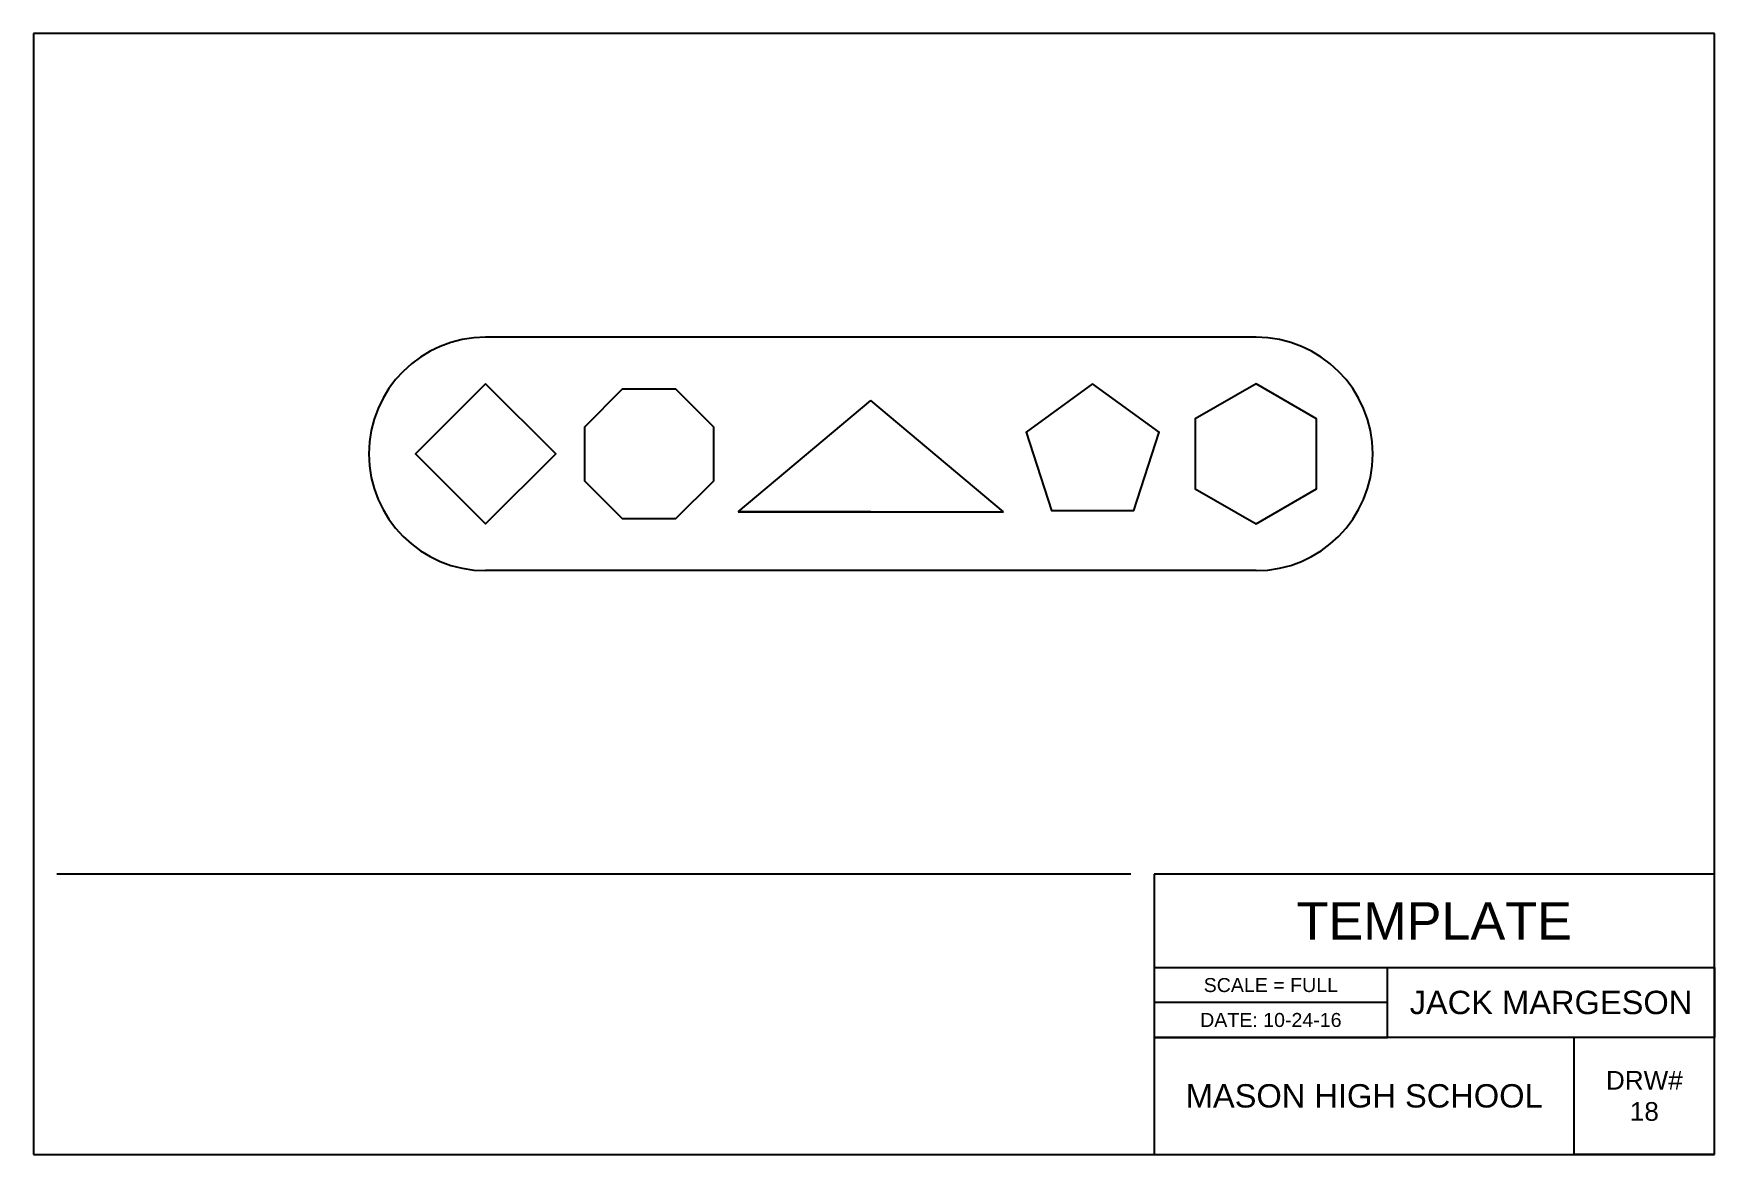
# Model space of a CAD drawing. Header units: inches. Extents: x 0 to 18, y 0 to 12.
import ezdxf

# ---------------------------------------------------------------- set-up
doc = ezdxf.new("R2010")
doc.units = ezdxf.units.IN
doc.header["$MEASUREMENT"] = 0
doc.styles.get("Standard").update_dxf_attribs({"font": 'arial.ttf'})

msp = doc.modelspace()

# ---------------------------------------------------------------- linework, layer by layer
for p, q in [((18, 12), (0, 12)), ((0, 12), (0, 0)), ((18, 0), (18, 12)), ((13.091, 8.75), (4.841, 8.75)), ((7.546, 6.88), (8.966, 8.072)), ((10.386, 6.88), (8.966, 8.072)), ((8.966, 6.88), (7.546, 6.88)), ((7.546, 6.88), (8.966, 6.88)), ((8.966, 6.88), (10.386, 6.88)), ((13.091, 6.25), (4.841, 6.25)), ((11.75, 3), (0.25, 3)), ((18, 3), (12, 3)), ((12, 3), (12, 0)), ((12, 3), (12, 2)), ((18, 0), (18, 3)), ((12, 2), (18, 2)), ((14.5, 1.25), (14.5, 2)), ((18, 2), (18, 1.25)), ((14.5, 1.625), (12, 1.625)), ((18, 1.25), (12, 1.25)), ((12, 1.25), (14.5, 1.25)), ((16.5, 0), (16.5, 1.25)), ((0, 0), (18, 0)), ((18, 0), (16.5, 0))]:
    msp.add_line(p, q)
for points in [[(4.841, 8.25), (4.091, 7.5), (4.841, 6.75), (5.591, 7.5)], [(6.304, 8.193), (5.898, 7.787), (5.898, 7.213), (6.304, 6.807), (6.878, 6.807), (7.284, 7.213), (7.284, 7.787), (6.878, 8.193)], [(11.341, 8.25), (10.628, 7.732), (10.9, 6.893), (11.782, 6.893), (12.054, 7.732)], [(13.091, 8.25), (12.441, 7.875), (12.441, 7.125), (13.091, 6.75), (13.74, 7.125), (13.74, 7.875)]]:
    msp.add_lwpolyline(points, close=True)
for centre, start, end in [((4.841, 7.5), 90, 270), ((13.091, 7.5), 270, 90)]:
    msp.add_arc(centre, 1.25, start, end)

# ---------------------------------------------------------------- texts
at = {"attachment_point": 5}
for s, width, insert, char_height in [('TEMPLATE', 6, (15, 2.5), 0.4), ('SCALE = FULL', 2.5, (13.25, 1.812), 0.15), ('JACK MARGESON', 3.5, (16.25, 1.625), 0.25), ('DATE: 10-24-16', 2.5, (13.25, 1.438), 0.15), ('MASON HIGH SCHOOL', 4.5, (14.25, 0.625), 0.25), ('DRW#\\P18', 1.5, (17.25, 0.625), 0.2)]:
    msp.add_mtext_dynamic_manual_height_columns(s, width=width, gutter_width=1, heights=[0], dxfattribs=dict(at, insert=insert, char_height=char_height))

doc.saveas('drawing.dxf')
